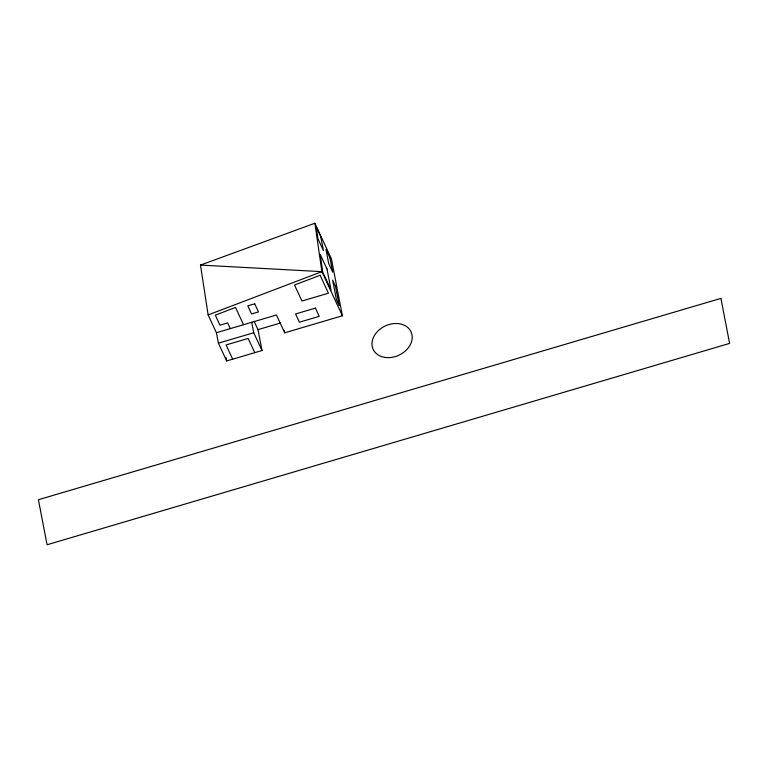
<?xml version="1.0" encoding="UTF-8"?>
<svg xmlns="http://www.w3.org/2000/svg" width="768" height="768" viewBox="0 0 768 768"><rect width="100%" height="100%" fill="white"/><g stroke="black" fill="none" stroke-linecap="round" stroke-linejoin="round"><path stroke-width="1.15" d="M208.147 314.928L321.898 271.651L314.89 223.238L200.477 265.085L208.147 314.928L216.403 332.717L218.419 343.162L226.675 360.95L261.994 350.534L257.971 329.654L254.083 321.274M216.403 332.717L276.442 315.005L284.707 332.803L342.384 315.782L331.411 258.826L314.89 223.238M257.971 329.654L280.502 323.002M218.419 343.162L253.738 332.746L261.994 350.534M200.477 265.085L321.898 271.651L342.384 315.782M243.533 324.72L235.517 307.44L215.318 315.13L219.984 325.19L227.645 322.925L230.294 328.627M254.784 352.666L248.179 338.429L226.07 344.947L232.675 359.184M284.256 330.48L284.707 332.803M251.722 322.301L253.738 332.746M226.013 357.504L226.675 360.95M320.112 275.27L294.509 285.005L301.939 301.018L328.435 293.194L320.112 275.27M254.707 303.802L247.786 305.846L251.558 313.968L258.48 311.933L254.707 303.802M315.418 308.112L295.574 313.958L299.395 322.195L319.238 316.339L315.418 308.112M720.922 298.378L38.4 499.728L47.078 544.762L729.6 343.411L720.922 298.378M320.803 236.89L316.243 227.05L317.923 238.694L323.443 250.589L320.803 236.89M329.952 257.904L325.968 249.322L328.694 263.501L332.678 272.083L329.952 257.904M335.443 286.214L332.621 280.147L336.355 299.501L339.168 305.568L335.443 286.214M326.995 269.021L320.189 254.362L322.79 272.294L331.066 290.122L326.995 269.021M385.171 357.446A20.88 16.138 -24.9 0 0 411.917 334.416A20.88 16.138 -24.9 0 0 379.19 329.866A20.88 16.138 -24.9 0 0 385.171 357.446"/></g></svg>
